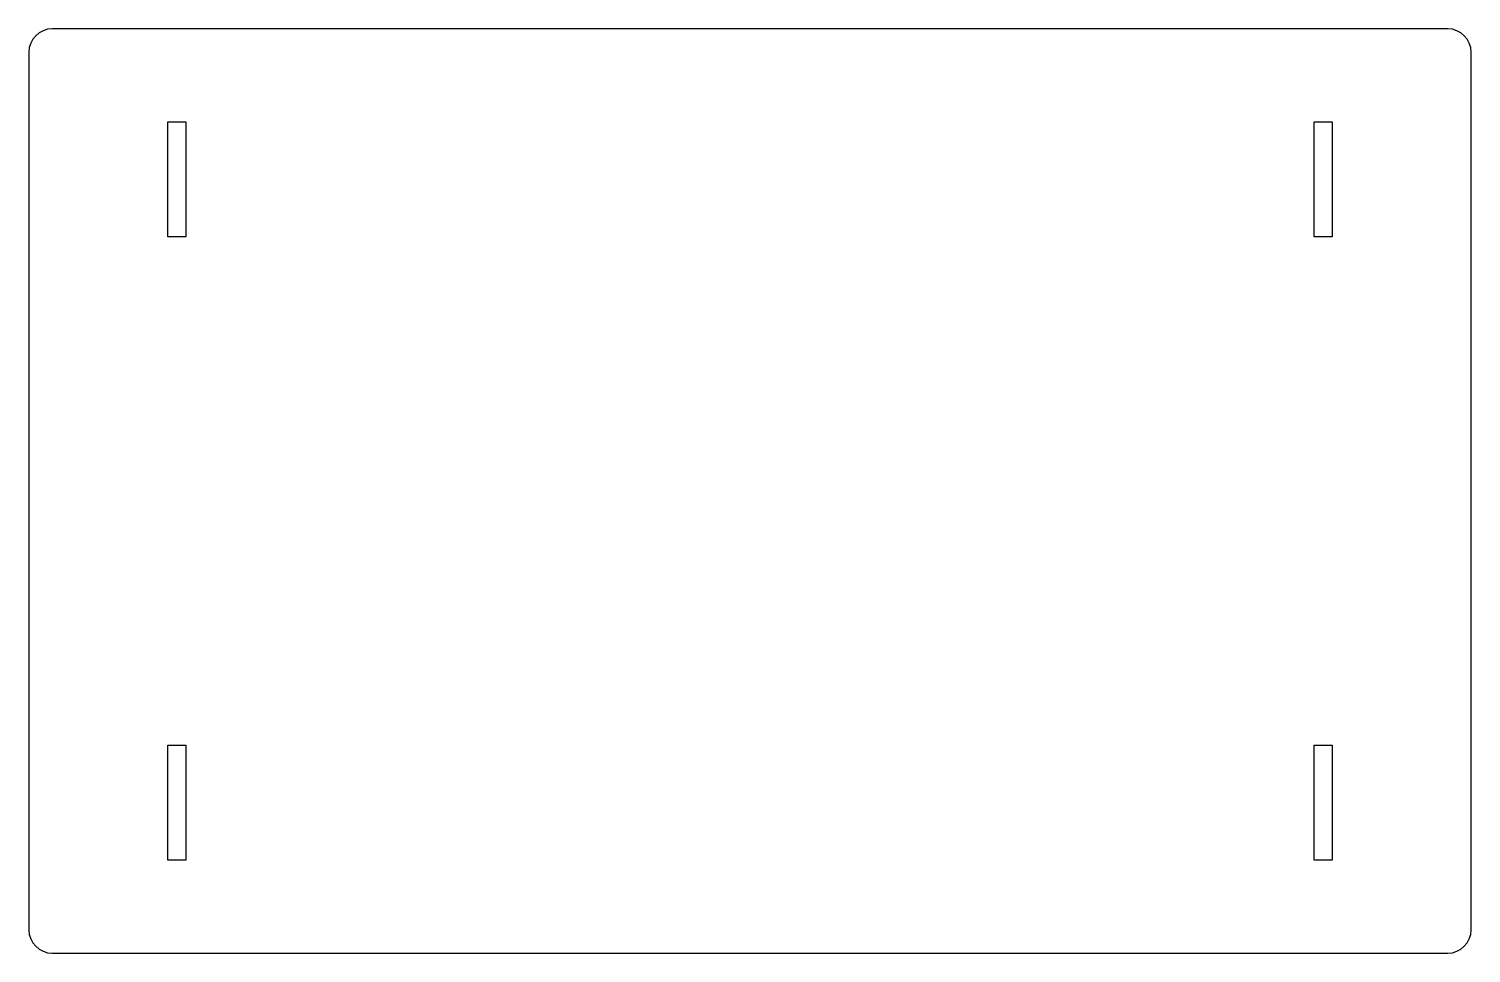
# Model space of a CAD drawing. Header units: millimetres. Extents: x -156 to 156, y -100 to 100.
import ezdxf

# ---------------------------------------------------------------- set-up
doc = ezdxf.new("R2010")
doc.units = ezdxf.units.MM
doc.layers.add('CUTOUTS', color=1, linetype='CONTINUOUS')
doc.layers.add('PERIMETER', color=5, linetype='CONTINUOUS')

msp = doc.modelspace()

# ---------------------------------------------------------------- linework, layer by layer
at = {"layer": 'CUTOUTS'}
for p, q in [((-125.945, 55.055), (-125.945, 79.945)), ((-125.945, 79.945), (-122.055, 79.945)), ((-122.055, 79.945), (-122.055, 55.055)), ((122.055, 55.055), (122.055, 79.945)), ((122.055, 79.945), (125.945, 79.945)), ((125.945, 79.945), (125.945, 55.055)), ((-122.055, 55.055), (-125.945, 55.055)), ((125.945, 55.055), (122.055, 55.055)), ((-125.945, -55.055), (-122.055, -55.055)), ((-125.945, -79.945), (-125.945, -55.055)), ((-122.055, -55.055), (-122.055, -79.945)), ((122.055, -79.945), (122.055, -55.055)), ((122.055, -55.055), (125.945, -55.055)), ((125.945, -55.055), (125.945, -79.945)), ((-122.055, -79.945), (-125.945, -79.945)), ((125.945, -79.945), (122.055, -79.945))]:
    msp.add_line(p, q, dxfattribs=at)
at = {"layer": 'PERIMETER'}
for p, q in [((151, 100.055), (-151, 100.055)), ((-156.055, 95), (-156.055, -95)), ((156.055, -95), (156.055, 95)), ((-151, -100.055), (151, -100.055))]:
    msp.add_line(p, q, dxfattribs=at)
for centre, start, end in [((-151, 95), 90, 180), ((151, 95), 0, 90), ((-151, -95), 180, 270), ((151, -95), 270, 360)]:
    msp.add_arc(centre, 5.055, start, end, dxfattribs=at)

doc.saveas('drawing.dxf')
